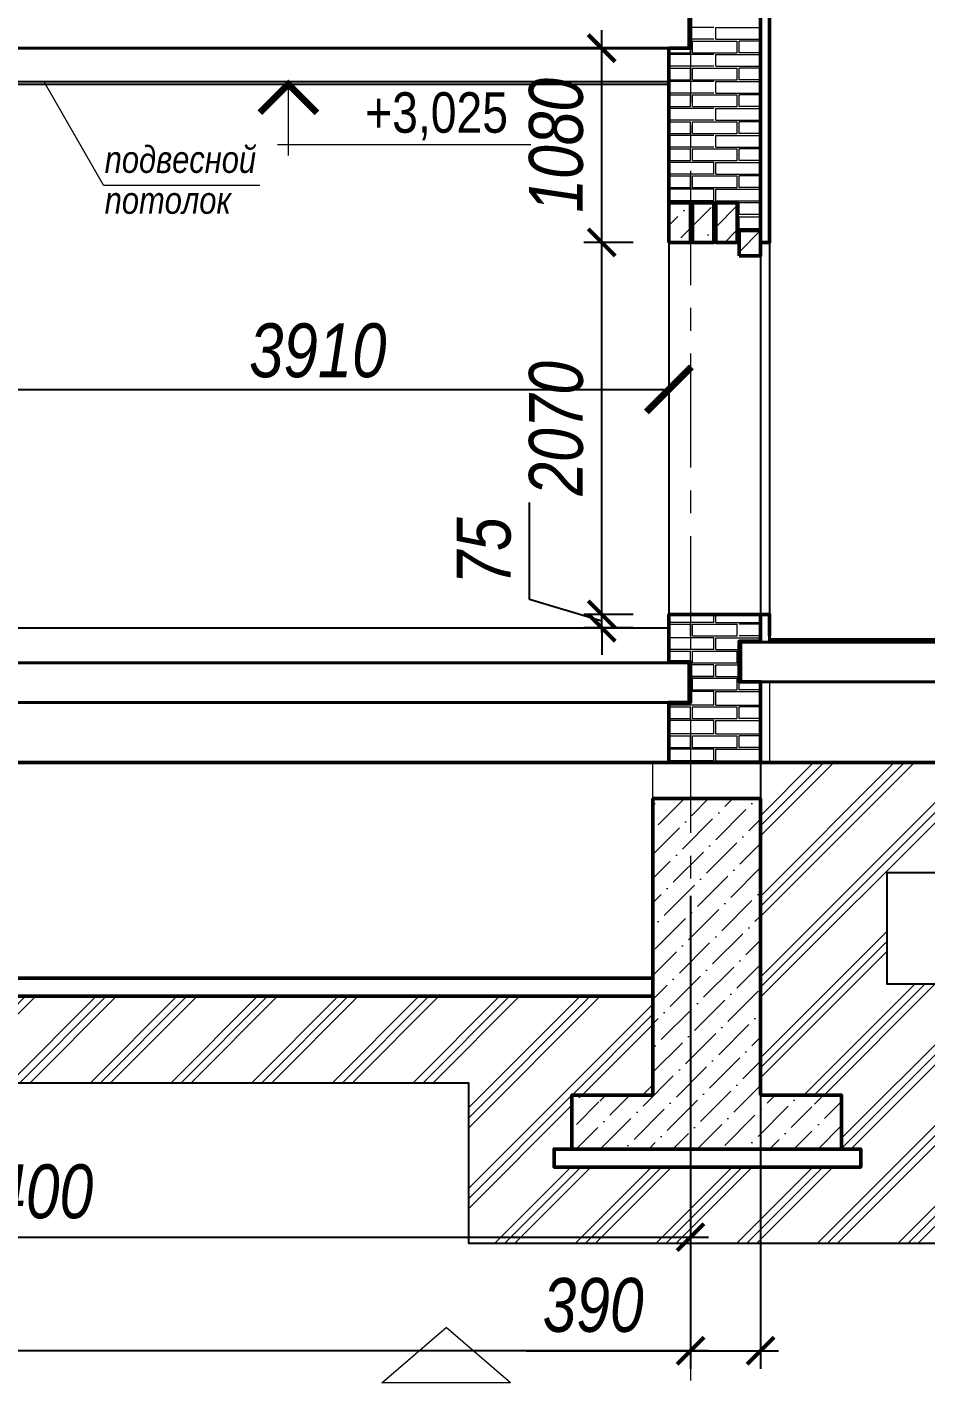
# Model space of a CAD drawing. Header units: millimetres. Extents: x 1582001 to 3303937, y 226471 to 491235.
# Drawn here: x 1850145 to 1855149, y 398115 to 405658 of the extents above; entities that cross this region are included whole.
import ezdxf
from ezdxf.enums import TextEntityAlignment as Align

# ---------------------------------------------------------------- set-up
doc = ezdxf.new("R2010")
doc.units = ezdxf.units.MM
doc.linetypes.add('CENTER', pattern=[50.8, 31.75, -6.35, 6.35, -6.35])
doc.layers.get('Defpoints').update_dxf_attribs({"color": 255, "lineweight": 30})
for name, color, linetype, lineweight in [('A-Wall-G', 22, 'Continuous', 50), ('Оси', 251, 'CENTER', 9), ('Отметки', 123, 'Continuous', 18), ('Размеры', 7, 'Continuous', 18), ('Стены несущие', 7, 'Continuous', 40), ('Утеплитель', 145, 'Continuous', 9), ('Штриховки', 251, 'Continuous', 20)]:
    doc.layers.add(name, color=color, linetype=linetype, lineweight=lineweight)
doc.styles.add('-АР-', font='ARIALN.TTF', dxfattribs={"width": 0.98, "height": 300})
doc.styles.add('GOST 2.304', font='ARIALNI.TTF', dxfattribs={"width": 0.98, "height": 300})
doc.styles.get("Standard").update_dxf_attribs({"font": 'ARIALNI.TTF', "height": 300})
doc.styles.add('style', font='ARIALNI.TTF', dxfattribs={"width": 0.98, "height": 300})
doc.dimstyles.new('ISO-25', dxfattribs={"dimscale": 100, "dimtxt": 2.5, "dimasz": 2.5, "dimexe": 1.25, "dimexo": 0.625, "dimtad": 1, "dimdec": 0, "dimtxsty": 'Standard', "dimblk": 'ARCHTICK', "dimcen": 2.5, "dimadec": 0, "dimazin": 0, "dimtfac": 1, "dimtdec": 0, "dimtmove": 0, "dimatfit": 3, "dimfxl": 0, "dimarcsym": 0})
doc.dimstyles.new('М100', dxfattribs={"dimtxt": 600, "dimasz": 150, "dimexe": 100, "dimexo": 200, "dimgap": 100, "dimtad": 1, "dimdec": 0, "dimtxsty": 'style', "dimblk": 'ARCHTICK', "dimcen": 150, "dimdle": 100, "dimclrt": 256, "dimadec": 0, "dimazin": 0, "dimtfac": 1, "dimtdec": 0, "dimtmove": 1, "dimatfit": 3, "dimldrblk": 'NONE', "dimfxl": 0, "dimarcsym": 0})

# ---------------------------------------------------------------- blocks, each defined once
blk = doc.blocks.new('_ArchTick')
at = {"color": 0, "linetype": 'ByBlock', "const_width": 0.15}
blk.add_lwpolyline([(-0.5, -0.5), (0.5, 0.5)], dxfattribs=at)
blk = doc.blocks.new('*D533')
at = {"layer": 'Defpoints', "color": 0, "lineweight": -3, "transparency": 16777216}
for p in [(1846438.2, 401025.4), (1853838.2, 401025.4), (1853838.2, 398925.4)]:
    blk.add_point(p, dxfattribs=at)
at = {"layer": 'Размеры', "color": 0, "lineweight": -2, "transparency": 16777216}
for p, q in [((1846438.2, 400825.4), (1846438.2, 398825.4)), ((1853838.2, 400825.4), (1853838.2, 398825.4)), ((1846338.2, 398925.4), (1853938.2, 398925.4))]:
    blk.add_line(p, q, dxfattribs=at)
at = {"layer": 'Размеры', "color": 0, "lineweight": -2, "transparency": 16777216, "xscale": 150, "yscale": 150, "zscale": 150, "rotation": 180}
blk.add_blockref('_ArchTick', (1846438.2, 398925.4), dxfattribs=at)
at = {"layer": 'Размеры', "color": 0, "lineweight": -2, "transparency": 16777216, "xscale": 150, "yscale": 150, "zscale": 150}
blk.add_blockref('_ArchTick', (1853838.2, 398925.4), dxfattribs=at)
at = {"layer": 'Размеры', "transparency": 16777216, "insert": (1850138.2, 399178.6), "char_height": 300, "attachment_point": 5, "style": 'style'}
blk.add_mtext('7400', dxfattribs=at)
blk = doc.blocks.new('_None')
blk = doc.blocks.new('*D535')
at = {"layer": 'Defpoints', "color": 0, "lineweight": -3, "transparency": 16777216}
for p in [(1841438.2, 401025.4), (1853838.2, 401025.4), (1841438.2, 398293.5)]:
    blk.add_point(p, dxfattribs=at)
at = {"layer": 'Размеры', "color": 0, "lineweight": -2, "transparency": 16777216}
for p, q in [((1841438.2, 400825.4), (1841438.2, 398193.5)), ((1853838.2, 400825.4), (1853838.2, 398193.5)), ((1853938.2, 398293.5), (1841338.2, 398293.5))]:
    blk.add_line(p, q, dxfattribs=at)
at = {"layer": 'Размеры', "color": 0, "lineweight": -2, "transparency": 16777216, "xscale": 150, "yscale": 150, "zscale": 150, "rotation": 180}
blk.add_blockref('_ArchTick', (1841438.2, 398293.5), dxfattribs=at)
at = {"layer": 'Размеры', "color": 0, "lineweight": -2, "transparency": 16777216, "xscale": 150, "yscale": 150, "zscale": 150}
blk.add_blockref('_ArchTick', (1853838.2, 398293.5), dxfattribs=at)
at = {"layer": 'Размеры', "transparency": 16777216, "insert": (1847638.2, 398546.7), "char_height": 300, "attachment_point": 5, "style": 'style'}
blk.add_mtext('12400', dxfattribs=at)
blk = doc.blocks.new('*D536')
at = {"layer": 'Defpoints', "color": 0, "lineweight": -3, "transparency": 16777216}
for p in [(1854228.2, 401025.4), (1853838.2, 400359.6), (1854228.2, 398293.5)]:
    blk.add_point(p, dxfattribs=at)
at = {"layer": 'Размеры', "color": 0, "lineweight": -2, "transparency": 16777216}
for p, q in [((1854228.2, 400825.4), (1854228.2, 398193.5)), ((1853838.2, 400159.6), (1853838.2, 398193.5)), ((1852922.9, 398293.5), (1853838.2, 398293.5)), ((1853738.2, 398293.5), (1854328.2, 398293.5))]:
    blk.add_line(p, q, dxfattribs=at)
at = {"layer": 'Размеры', "color": 0, "lineweight": -2, "transparency": 16777216, "xscale": 150, "yscale": 150, "zscale": 150, "rotation": 180}
blk.add_blockref('_ArchTick', (1853838.2, 398293.5), dxfattribs=at)
at = {"layer": 'Размеры', "color": 0, "lineweight": -2, "transparency": 16777216, "xscale": 150, "yscale": 150, "zscale": 150}
blk.add_blockref('_ArchTick', (1854228.2, 398293.5), dxfattribs=at)
at = {"layer": 'Размеры', "transparency": 16777216, "insert": (1853296.2, 398546.7), "char_height": 300, "attachment_point": 5, "style": 'style'}
blk.add_mtext('390', dxfattribs=at)
blk = doc.blocks.new('*D563')
at = {"layer": 'Defpoints', "color": 0, "lineweight": -3, "transparency": 16777216}
for p in [(1853343.7, 402391), (1853718.2, 402391), (1853718.2, 402316)]:
    blk.add_point(p, dxfattribs=at)
at = {"layer": 'Размеры', "color": 0, "lineweight": -2, "transparency": 16777216}
for p, q in [((1852941.2, 402474.3), (1852941.2, 403013.4)), ((1853343.7, 402391), (1853343.7, 402541)), ((1853343.7, 402353.5), (1852941.2, 402474.3)), ((1853518.2, 402391), (1853243.7, 402391)), ((1853343.7, 402316), (1853343.7, 402391)), ((1853343.7, 402316), (1853343.7, 402391)), ((1853518.2, 402316), (1853243.7, 402316)), ((1853343.7, 402316), (1853343.7, 402166))]:
    blk.add_line(p, q, dxfattribs=at)
at = {"layer": 'Размеры', "color": 0, "lineweight": -2, "transparency": 16777216, "xscale": 150, "yscale": 150, "zscale": 150}
for p, rotation in [((1853343.7, 402391), 270), ((1853343.7, 402316), 90)]:
    blk.add_blockref('_ArchTick', p, dxfattribs=dict(at, rotation=rotation))
at = {"layer": 'Размеры', "transparency": 16777216, "insert": (1852688.6, 402743.8), "char_height": 300, "attachment_point": 5, "rotation": 90, "style": 'style'}
blk.add_mtext('75', dxfattribs=at)
blk = doc.blocks.new('*D564')
at = {"layer": 'Defpoints', "color": 0, "lineweight": -3, "transparency": 16777216}
for p in [(1853343.7, 404461), (1853718.2, 404461), (1853718.2, 402391)]:
    blk.add_point(p, dxfattribs=at)
at = {"layer": 'Размеры', "color": 0, "lineweight": -2, "transparency": 16777216}
for p, q in [((1853343.7, 402291), (1853343.7, 404561)), ((1853518.2, 404461), (1853243.7, 404461)), ((1853518.2, 402391), (1853243.7, 402391))]:
    blk.add_line(p, q, dxfattribs=at)
at = {"layer": 'Размеры', "color": 0, "lineweight": -2, "transparency": 16777216, "xscale": 150, "yscale": 150, "zscale": 150}
for p, rotation in [((1853343.7, 404461), 90), ((1853343.7, 402391), 270)]:
    blk.add_blockref('_ArchTick', p, dxfattribs=dict(at, rotation=rotation))
at = {"layer": 'Размеры', "transparency": 16777216, "insert": (1853090.6, 403426), "char_height": 300, "attachment_point": 5, "rotation": 90, "style": 'style'}
blk.add_mtext('2070', dxfattribs=at)
blk = doc.blocks.new('*D565')
at = {"layer": 'Defpoints', "color": 0, "lineweight": -3, "transparency": 16777216}
for p in [(1853343.7, 405541), (1853718.2, 405541), (1853718.2, 404461)]:
    blk.add_point(p, dxfattribs=at)
at = {"layer": 'Размеры', "color": 0, "lineweight": -2, "transparency": 16777216}
for p, q in [((1853343.7, 404361), (1853343.7, 405641)), ((1853518.2, 405541), (1853243.7, 405541)), ((1853518.2, 404461), (1853243.7, 404461))]:
    blk.add_line(p, q, dxfattribs=at)
at = {"layer": 'Размеры', "color": 0, "lineweight": -2, "transparency": 16777216, "xscale": 150, "yscale": 150, "zscale": 150}
for p, rotation in [((1853343.7, 405541), 90), ((1853343.7, 404461), 270)]:
    blk.add_blockref('_ArchTick', p, dxfattribs=dict(at, rotation=rotation))
at = {"layer": 'Размеры', "transparency": 16777216, "insert": (1853090.6, 405001), "char_height": 300, "attachment_point": 5, "rotation": 90, "style": 'style'}
blk.add_mtext('1080', dxfattribs=at)
blk = doc.blocks.new('*D810')
at = {"color": 0, "lineweight": -2, "ltscale": 100, "transparency": 16777216}
for p, q in [((1849808.2, 403767.6), (1849808.2, 403517.6)), ((1853718.2, 403767.6), (1853718.2, 403517.6)), ((1849808.2, 403642.6), (1853718.2, 403642.6))]:
    blk.add_line(p, q, dxfattribs=at)
at = {"layer": 'Defpoints', "color": 0, "lineweight": -3, "ltscale": 100, "transparency": 16777216}
for p in [(1849808.2, 404079.1), (1853718.2, 404079.1), (1853718.2, 403642.6)]:
    blk.add_point(p, dxfattribs=at)
at = {"color": 0, "lineweight": -2, "ltscale": 100, "transparency": 16777216, "xscale": 250, "yscale": 250, "zscale": 250, "rotation": 180}
blk.add_blockref('_ArchTick', (1849808.2, 403642.6), dxfattribs=at)
at = {"color": 0, "lineweight": -2, "ltscale": 100, "transparency": 16777216, "xscale": 250, "yscale": 250, "zscale": 250}
blk.add_blockref('_ArchTick', (1853718.2, 403642.6), dxfattribs=at)
at = {"color": 0, "ltscale": 100, "transparency": 16777216, "insert": (1851763.2, 403858.2), "char_height": 300, "attachment_point": 5}
blk.add_mtext('3910', dxfattribs=at)
blk = doc.blocks.new('*U9')
at = {"color": 0, "linetype": 'Continuous', "lineweight": -2}
for p, q in [((0, 0), (6, 0)), ((6, -5.3), (6, 0)), ((9, 0), (0, 0)), ((24, -4.5), (5.2, -4.5))]:
    blk.add_line(p, q, dxfattribs=at)
at = {"color": 0, "linetype": 'Continuous', "lineweight": -2, "const_width": 0.5}
blk.add_lwpolyline([(3.88, -2.12), (6, 0), (8.12, -2.12)], dxfattribs=at)
at = {"color": 0, "linetype": 'Continuous', "lineweight": -2, "style": '-АР-', "flags": 8}
blk.add_attdef('OTMETKA', text='', height=3, rotation=360, dxfattribs=at).set_placement((17.03, -4.5), align=Align.BOTTOM_CENTER)
blk.add_attdef('FLOOR', text='', height=3, rotation=360, dxfattribs=at).set_placement((17, -5.5), align=Align.TOP_CENTER)

msp = doc.modelspace()

# ---------------------------------------------------------------- hatches: boundary and pattern name
at = {"layer": 'Размеры', "ltscale": 100}
h = msp.add_hatch(dxfattribs=at)
h.set_pattern_fill('PLAST', color=256, scale=50, angle=45, style=0)
h.set_pattern_definition([(45, (167999.66, 126626.28), (-224.506403, 224.506403), []), (45, (167971.6, 126654.35), (-224.506403, 224.506403), []), (45, (167943.54, 126682.4), (-224.506403, 224.506403), [])])
h.paths.add_polyline_path([(1836653.6, 401566), (1836653.6, 401076.5), (1840745.4, 401076.5), (1840745.4, 400080.3), (1840303.7, 400080.3), (1840303.7, 398904.2), (1842804.8, 398904.2), (1842804.8, 399798), (1845116.1, 399798), (1845116.1, 398891.1), (1847954.7, 398891.1), (1847954.7, 399785.3), (1852602.2, 399785.3), (1852602.2, 398892.8), (1855357.6, 398892.8), (1855357.6, 400333.2), (1854933.7, 400333.2), (1854933.7, 400954.5), (1861577.6, 400954.5), (1861577.6, 401566), (1854228.2, 401566), (1854228.2, 399716), (1854678.2, 399716), (1854678.2, 399416), (1854786, 399416), (1854786, 399316), (1853078.2, 399316), (1853078.2, 399416), (1853178.2, 399416), (1853178.2, 399716), (1853628.2, 399716), (1853628.2, 400266), (1846777.6, 400265.9), (1846777.6, 399715.9), (1847227.6, 399715.9), (1847227.6, 399415.9), (1847335.5, 399415.9), (1847335.5, 399315.9), (1845627.6, 399315.9), (1845627.6, 399415.9), (1845727.6, 399415.9), (1845727.6, 399715.9), (1846177.6, 399715.9), (1846177.6, 400265.9), (1841838.2, 400265.9), (1841838.2, 399716), (1842288.2, 399716), (1842288.2, 399416), (1842396, 399416), (1842396, 399316), (1840688.2, 399316), (1840688.2, 399416), (1840788.2, 399416), (1840788.2, 399716), (1841238.2, 399716), (1841238.2, 401466), (1839938.2, 401466), (1839938.2, 401366), (1839638.2, 401366), (1839638.2, 401466), (1839738.2, 401466), (1839738.2, 401566)])
at = {"layer": 'Штриховки', "ltscale": 100}
h = msp.add_hatch(dxfattribs=at)
h.set_pattern_fill('ANSI36', color=256, scale=30, style=0)
h.set_pattern_definition([(45, (167999.66, 126626.28), (50.5139407, 185.2177825), [238.125, -47.625, 0, -47.625])])
h.paths.add_polyline_path([(1853718.2, 404461), (1853838.2, 404461), (1853838.2, 404681), (1853718.2, 404681)])
h.paths.add_polyline_path([(1853848.2, 404461), (1853968.2, 404461), (1853968.2, 404681), (1853848.2, 404681)])
h.paths.add_polyline_path([(1853978.2, 404461), (1854098.2, 404461), (1854098.2, 404681), (1853978.2, 404681)])
h.paths.add_polyline_path([(1854108.2, 404386), (1854228.2, 404386), (1854228.2, 404526), (1854108.2, 404526)])
h = msp.add_hatch(dxfattribs=at)
h.set_pattern_fill('ANSI36', color=256, scale=30, style=0)
h.set_pattern_definition([(45, (175450.22, 126626.32), (50.5139407, 185.2177825), [238.125, -47.625, 0, -47.625])])
h.paths.add_polyline_path([(1853628.2, 401366), (1853968.2, 401366), (1853968.2, 399416), (1853328.2, 399416), (1853328.2, 399716), (1853628.2, 399716)])
h.paths.add_polyline_path([(1853968.2, 401366), (1854228.2, 401366), (1854228.2, 399716), (1854528.2, 399716), (1854528.2, 399416), (1853968.2, 399416)])
h.paths.add_polyline_path([(1853333.1, 399716), (1853178.2, 399716), (1853178.2, 399416), (1853333.1, 399416)])
h.paths.add_polyline_path([(1854513.1, 399716), (1854678.2, 399716), (1854678.2, 399416), (1854513.1, 399416)])

# ---------------------------------------------------------------- linework, layer by layer
for p, q in [((1853718.2, 405353.5), (1846688.2, 405353.5)), ((1846688.2, 405341), (1853718.2, 405341)), ((1853718.2, 404461), (1853718.2, 402391)), ((1849808.2, 402316), (1853718.2, 402316))]:
    msp.add_line(p, q)
for points in [[(1854228.2, 404456), (1854228.2, 402386)], [(1854278.2, 404461), (1854278.2, 402391)], [(1854278.2, 402236), (1855467.2, 402236)]]:
    msp.add_lwpolyline(points)
at = {"layer": 'A-Wall-G', "lineweight": 20}
for p, q in [((1853968.2, 405656), (1853828.2, 405656)), ((1853978.2, 405591), (1853978.2, 405656)), ((1853978.2, 405656), (1854228.2, 405656)), ((1853978.2, 405591), (1853978.2, 405656)), ((1853978.2, 405656), (1854228.2, 405656)), ((1853968.2, 405591), (1853828.2, 405591)), ((1853968.2, 405591), (1853828.2, 405591)), ((1853828.2, 405581), (1853838.2, 405581)), ((1853838.2, 405516), (1853838.2, 405581)), ((1853848.2, 405516), (1853848.2, 405581)), ((1853848.2, 405581), (1854098.2, 405581)), ((1853848.2, 405516), (1853848.2, 405581)), ((1853848.2, 405581), (1854098.2, 405581)), ((1853978.2, 405591), (1854228.2, 405591)), ((1853978.2, 405591), (1854228.2, 405591)), ((1854098.2, 405516), (1854098.2, 405581)), ((1854098.2, 405516), (1854098.2, 405581)), ((1854108.2, 405516), (1854108.2, 405581)), ((1854228.2, 405581), (1854108.2, 405581)), ((1854108.2, 405516), (1854108.2, 405581)), ((1854228.2, 405581), (1854108.2, 405581)), ((1853718.2, 405516), (1853838.2, 405516)), ((1853968.2, 405506), (1853718.2, 405506)), ((1853848.2, 405516), (1854098.2, 405516)), ((1853848.2, 405516), (1854098.2, 405516)), ((1853978.2, 405441), (1853978.2, 405506)), ((1853978.2, 405506), (1854228.2, 405506)), ((1853978.2, 405441), (1853978.2, 405506)), ((1853978.2, 405506), (1854228.2, 405506)), ((1854228.2, 405516), (1854108.2, 405516)), ((1854228.2, 405516), (1854108.2, 405516)), ((1853968.2, 405441), (1853718.2, 405441)), ((1853968.2, 405441), (1853718.2, 405441)), ((1853718.2, 405431), (1853838.2, 405431)), ((1853838.2, 405366), (1853838.2, 405431)), ((1853848.2, 405366), (1853848.2, 405431)), ((1853848.2, 405431), (1854098.2, 405431)), ((1853848.2, 405366), (1853848.2, 405431)), ((1853848.2, 405431), (1854098.2, 405431)), ((1853978.2, 405441), (1854228.2, 405441)), ((1853978.2, 405441), (1854228.2, 405441)), ((1854098.2, 405366), (1854098.2, 405431)), ((1854098.2, 405366), (1854098.2, 405431)), ((1854108.2, 405366), (1854108.2, 405431)), ((1854228.2, 405431), (1854108.2, 405431)), ((1854108.2, 405366), (1854108.2, 405431)), ((1854228.2, 405431), (1854108.2, 405431)), ((1853718.2, 405366), (1853838.2, 405366)), ((1853968.2, 405356), (1853718.2, 405356)), ((1853848.2, 405366), (1854098.2, 405366)), ((1853848.2, 405366), (1854098.2, 405366)), ((1853978.2, 405291), (1853978.2, 405356)), ((1853978.2, 405356), (1854228.2, 405356)), ((1853978.2, 405291), (1853978.2, 405356)), ((1853978.2, 405356), (1854228.2, 405356)), ((1854228.2, 405366), (1854108.2, 405366)), ((1854228.2, 405366), (1854108.2, 405366)), ((1853968.2, 405291), (1853718.2, 405291)), ((1853968.2, 405291), (1853718.2, 405291)), ((1853718.2, 405281), (1853838.2, 405281)), ((1853838.2, 405216), (1853838.2, 405281)), ((1853848.2, 405216), (1853848.2, 405281)), ((1853848.2, 405281), (1854098.2, 405281)), ((1853848.2, 405216), (1853848.2, 405281)), ((1853848.2, 405281), (1854098.2, 405281)), ((1853978.2, 405291), (1854228.2, 405291)), ((1853978.2, 405291), (1854228.2, 405291)), ((1854098.2, 405216), (1854098.2, 405281)), ((1854098.2, 405216), (1854098.2, 405281)), ((1854108.2, 405216), (1854108.2, 405281)), ((1854228.2, 405281), (1854108.2, 405281)), ((1854108.2, 405216), (1854108.2, 405281)), ((1854228.2, 405281), (1854108.2, 405281)), ((1853718.2, 405216), (1853838.2, 405216)), ((1853968.2, 405206), (1853718.2, 405206)), ((1853848.2, 405216), (1854098.2, 405216)), ((1853848.2, 405216), (1854098.2, 405216)), ((1853978.2, 405141), (1853978.2, 405206)), ((1853978.2, 405206), (1854228.2, 405206)), ((1853978.2, 405141), (1853978.2, 405206)), ((1853978.2, 405206), (1854228.2, 405206)), ((1854228.2, 405216), (1854108.2, 405216)), ((1854228.2, 405216), (1854108.2, 405216)), ((1853968.2, 405141), (1853718.2, 405141)), ((1853968.2, 405141), (1853718.2, 405141)), ((1853718.2, 405131), (1853838.2, 405131)), ((1853718.2, 405131), (1853838.2, 405131)), ((1853838.2, 405066), (1853838.2, 405131)), ((1853838.2, 405066), (1853838.2, 405131)), ((1853848.2, 405066), (1853848.2, 405131)), ((1853848.2, 405131), (1854098.2, 405131)), ((1853848.2, 405066), (1853848.2, 405131)), ((1853848.2, 405131), (1854098.2, 405131)), ((1853978.2, 405141), (1854228.2, 405141)), ((1853978.2, 405141), (1854228.2, 405141)), ((1854098.2, 405066), (1854098.2, 405131)), ((1854098.2, 405066), (1854098.2, 405131)), ((1854108.2, 405066), (1854108.2, 405131)), ((1854228.2, 405131), (1854108.2, 405131)), ((1854108.2, 405066), (1854108.2, 405131)), ((1854228.2, 405131), (1854108.2, 405131)), ((1853718.2, 405066), (1853838.2, 405066)), ((1853718.2, 405066), (1853838.2, 405066)), ((1853968.2, 405056), (1853718.2, 405056)), ((1853968.2, 405056), (1853718.2, 405056)), ((1853848.2, 405066), (1854098.2, 405066)), ((1853848.2, 405066), (1854098.2, 405066)), ((1853978.2, 405056), (1854228.2, 405056)), ((1853978.2, 404991), (1853978.2, 405056)), ((1853978.2, 405056), (1854228.2, 405056)), ((1854228.2, 405066), (1854108.2, 405066)), ((1854228.2, 405066), (1854108.2, 405066)), ((1853968.2, 404991), (1853718.2, 404991)), ((1853968.2, 404991), (1853718.2, 404991)), ((1853718.2, 404981), (1853838.2, 404981)), ((1853718.2, 404981), (1853838.2, 404981)), ((1853838.2, 404916), (1853838.2, 404981)), ((1853838.2, 404916), (1853838.2, 404981)), ((1853848.2, 404916), (1853848.2, 404981)), ((1853848.2, 404981), (1854098.2, 404981)), ((1853848.2, 404916), (1853848.2, 404981)), ((1853848.2, 404981), (1854098.2, 404981)), ((1853978.2, 404991), (1854228.2, 404991)), ((1853978.2, 404991), (1854228.2, 404991)), ((1854098.2, 404916), (1854098.2, 404981)), ((1854098.2, 404916), (1854098.2, 404981)), ((1854108.2, 404916), (1854108.2, 404981)), ((1854228.2, 404981), (1854108.2, 404981)), ((1854108.2, 404916), (1854108.2, 404981)), ((1854228.2, 404981), (1854108.2, 404981)), ((1853718.2, 404916), (1853838.2, 404916)), ((1853718.2, 404916), (1853838.2, 404916)), ((1853968.2, 404906), (1853718.2, 404906)), ((1853968.2, 404906), (1853718.2, 404906)), ((1853848.2, 404916), (1854098.2, 404916)), ((1853848.2, 404916), (1854098.2, 404916)), ((1853968.2, 404841), (1853968.2, 404906)), ((1853968.2, 404841), (1853968.2, 404906)), ((1853978.2, 404841), (1853978.2, 404906)), ((1853978.2, 404906), (1854228.2, 404906)), ((1853978.2, 404841), (1853978.2, 404906)), ((1853978.2, 404906), (1854228.2, 404906)), ((1854228.2, 404916), (1854108.2, 404916)), ((1854228.2, 404916), (1854108.2, 404916)), ((1853968.2, 404841), (1853718.2, 404841)), ((1853968.2, 404841), (1853718.2, 404841)), ((1853718.2, 404831), (1853838.2, 404831)), ((1853718.2, 404831), (1853838.2, 404831)), ((1853838.2, 404766), (1853838.2, 404831)), ((1853838.2, 404766), (1853838.2, 404831)), ((1853848.2, 404766), (1853848.2, 404831)), ((1853848.2, 404831), (1854098.2, 404831)), ((1853848.2, 404766), (1853848.2, 404831)), ((1853848.2, 404831), (1854098.2, 404831)), ((1853978.2, 404841), (1854228.2, 404841)), ((1853978.2, 404841), (1854228.2, 404841)), ((1854098.2, 404766), (1854098.2, 404831)), ((1854098.2, 404766), (1854098.2, 404831)), ((1854108.2, 404766), (1854108.2, 404831)), ((1854228.2, 404831), (1854108.2, 404831)), ((1854108.2, 404766), (1854108.2, 404831)), ((1854228.2, 404831), (1854108.2, 404831)), ((1853718.2, 404766), (1853838.2, 404766)), ((1853718.2, 404766), (1853838.2, 404766)), ((1853968.2, 404756), (1853718.2, 404756)), ((1853968.2, 404756), (1853718.2, 404756)), ((1853848.2, 404766), (1854098.2, 404766)), ((1853848.2, 404766), (1854098.2, 404766)), ((1853968.2, 404691), (1853968.2, 404756)), ((1853968.2, 404691), (1853968.2, 404756)), ((1853978.2, 404691), (1853978.2, 404756)), ((1853978.2, 404756), (1854228.2, 404756)), ((1853978.2, 404691), (1853978.2, 404756)), ((1853978.2, 404756), (1854228.2, 404756)), ((1854228.2, 404766), (1854108.2, 404766)), ((1854228.2, 404766), (1854108.2, 404766)), ((1853968.2, 404691), (1853718.2, 404691)), ((1853968.2, 404691), (1853718.2, 404691)), ((1853718.2, 404681), (1853838.2, 404681)), ((1853718.2, 404681), (1853838.2, 404681)), ((1853838.2, 404616), (1853838.2, 404681)), ((1853838.2, 404616), (1853838.2, 404681)), ((1853848.2, 404616), (1853848.2, 404681)), ((1853848.2, 404681), (1854098.2, 404681)), ((1853848.2, 404616), (1853848.2, 404681)), ((1853848.2, 404681), (1854098.2, 404681)), ((1853978.2, 404691), (1854228.2, 404691)), ((1853978.2, 404691), (1854228.2, 404691)), ((1854098.2, 404616), (1854098.2, 404681)), ((1854228.2, 404681), (1854108.2, 404681)), ((1854108.2, 404616), (1854108.2, 404681)), ((1854228.2, 404681), (1854108.2, 404681)), ((1854228.2, 404616), (1854108.2, 404616)), ((1854108.2, 404536), (1854108.2, 404601)), ((1854228.2, 404601), (1854108.2, 404601)), ((1854228.2, 404536), (1854108.2, 404536)), ((1853968.2, 402346), (1853968.2, 402391)), ((1853968.2, 402346), (1853968.2, 402391)), ((1853978.2, 402346), (1853978.2, 402391)), ((1853978.2, 402346), (1853978.2, 402391)), ((1853968.2, 402346), (1853718.2, 402346)), ((1853718.2, 402336), (1853838.2, 402336)), ((1853838.2, 402271), (1853838.2, 402336)), ((1853848.2, 402336), (1854098.2, 402336)), ((1853848.2, 402271), (1853848.2, 402336)), ((1853848.2, 402336), (1854098.2, 402336)), ((1853978.2, 402346), (1854228.2, 402346)), ((1854098.2, 402271), (1854098.2, 402336)), ((1854228.2, 402336), (1854108.2, 402336)), ((1854228.2, 402336), (1854108.2, 402336)), ((1853968.2, 402261), (1853718.2, 402261)), ((1853968.2, 402261), (1853718.2, 402261)), ((1853848.2, 402271), (1854098.2, 402271)), ((1853848.2, 402271), (1854098.2, 402271)), ((1853968.2, 402196), (1853968.2, 402261)), ((1853968.2, 402196), (1853968.2, 402261)), ((1853978.2, 402196), (1853978.2, 402261)), ((1853978.2, 402261), (1854228.2, 402261)), ((1853978.2, 402196), (1853978.2, 402261)), ((1853978.2, 402261), (1854228.2, 402261)), ((1854228.2, 402271), (1854108.2, 402271)), ((1854228.2, 402271), (1854108.2, 402271)), ((1853968.2, 402196), (1853718.2, 402196)), ((1853718.2, 402186), (1853838.2, 402186)), ((1853838.2, 402121), (1853838.2, 402186)), ((1853848.2, 402121), (1853848.2, 402186)), ((1853848.2, 402186), (1854098.2, 402186)), ((1853848.2, 402121), (1853848.2, 402186)), ((1853848.2, 402186), (1854098.2, 402186)), ((1853978.2, 402196), (1854118.2, 402196)), ((1854098.2, 402121), (1854098.2, 402186)), ((1854108.2, 402131), (1854108.2, 402196)), ((1854108.2, 402131), (1854108.2, 402196)), ((1854118.2, 402186), (1854108.2, 402186)), ((1854118.2, 402186), (1854108.2, 402186)), ((1853718.2, 402131), (1853838.2, 402131)), ((1853718.2, 402131), (1853838.2, 402131)), ((1853968.2, 402111), (1853828.2, 402111)), ((1853968.2, 402111), (1853828.2, 402111)), ((1853848.2, 402121), (1854098.2, 402121)), ((1853848.2, 402121), (1854098.2, 402121)), ((1853968.2, 402046), (1853968.2, 402111)), ((1853968.2, 402046), (1853968.2, 402111)), ((1853978.2, 402046), (1853978.2, 402111)), ((1853978.2, 402111), (1854118.2, 402111)), ((1853978.2, 402046), (1853978.2, 402111)), ((1853978.2, 402111), (1854118.2, 402111)), ((1854118.2, 402121), (1854108.2, 402121)), ((1854118.2, 402121), (1854108.2, 402121)), ((1853968.2, 402046), (1853828.2, 402046)), ((1853968.2, 402036), (1853828.2, 402036)), ((1853828.2, 402036), (1853838.2, 402036)), ((1853968.2, 402036), (1853828.2, 402036)), ((1853838.2, 401971), (1853838.2, 402036)), ((1853848.2, 401971), (1853848.2, 402036)), ((1853848.2, 402036), (1854098.2, 402036)), ((1853848.2, 401971), (1853848.2, 402036)), ((1853848.2, 402036), (1854098.2, 402036)), ((1853978.2, 402046), (1854118.2, 402046)), ((1853978.2, 402036), (1854118.2, 402036)), ((1853978.2, 402036), (1854118.2, 402036)), ((1854098.2, 401971), (1854098.2, 402036)), ((1854098.2, 401971), (1854098.2, 402036)), ((1854108.2, 401971), (1854108.2, 402036)), ((1854118.2, 402036), (1854108.2, 402036)), ((1854108.2, 401971), (1854108.2, 402036)), ((1854118.2, 402036), (1854108.2, 402036)), ((1853828.2, 401971), (1853838.2, 401971)), ((1853828.2, 401971), (1853838.2, 401971)), ((1853968.2, 401961), (1853828.2, 401961)), ((1853968.2, 401961), (1853828.2, 401961)), ((1853848.2, 401971), (1854098.2, 401971)), ((1853848.2, 401971), (1854098.2, 401971)), ((1853968.2, 401896), (1853968.2, 401961)), ((1853968.2, 401896), (1853968.2, 401961)), ((1853968.2, 401886), (1853968.2, 401951)), ((1853968.2, 401886), (1853968.2, 401951)), ((1853978.2, 401896), (1853978.2, 401961)), ((1853978.2, 401961), (1854228.2, 401961)), ((1853978.2, 401896), (1853978.2, 401961)), ((1853978.2, 401961), (1854228.2, 401961)), ((1853978.2, 401886), (1853978.2, 401951)), ((1853978.2, 401886), (1853978.2, 401951)), ((1854228.2, 401971), (1854108.2, 401971)), ((1854228.2, 401971), (1854108.2, 401971)), ((1853968.2, 401886), (1853718.2, 401886)), ((1853968.2, 401886), (1853718.2, 401886)), ((1853718.2, 401876), (1853838.2, 401876)), ((1853838.2, 401811), (1853838.2, 401876)), ((1853848.2, 401811), (1853848.2, 401876)), ((1853848.2, 401876), (1854098.2, 401876)), ((1853848.2, 401811), (1853848.2, 401876)), ((1853848.2, 401876), (1854098.2, 401876)), ((1853978.2, 401886), (1854228.2, 401886)), ((1853978.2, 401886), (1854228.2, 401886)), ((1854098.2, 401811), (1854098.2, 401876)), ((1854098.2, 401811), (1854098.2, 401876)), ((1854108.2, 401811), (1854108.2, 401876)), ((1854228.2, 401876), (1854108.2, 401876)), ((1854108.2, 401811), (1854108.2, 401876)), ((1854228.2, 401876), (1854108.2, 401876)), ((1853718.2, 401811), (1853838.2, 401811)), ((1853718.2, 401811), (1853838.2, 401811)), ((1853968.2, 401801), (1853718.2, 401801)), ((1853968.2, 401801), (1853718.2, 401801)), ((1853848.2, 401811), (1854098.2, 401811)), ((1853848.2, 401811), (1854098.2, 401811)), ((1853968.2, 401736), (1853968.2, 401801)), ((1853968.2, 401736), (1853968.2, 401801)), ((1853968.2, 401726), (1853968.2, 401791)), ((1853968.2, 401726), (1853968.2, 401791)), ((1853978.2, 401736), (1853978.2, 401801)), ((1853978.2, 401801), (1854228.2, 401801)), ((1853978.2, 401736), (1853978.2, 401801)), ((1853978.2, 401801), (1854228.2, 401801)), ((1853978.2, 401726), (1853978.2, 401791)), ((1853978.2, 401726), (1853978.2, 401791)), ((1854228.2, 401811), (1854108.2, 401811)), ((1854228.2, 401811), (1854108.2, 401811)), ((1853968.2, 401726), (1853718.2, 401726)), ((1853968.2, 401726), (1853718.2, 401726)), ((1853718.2, 401716), (1853838.2, 401716)), ((1853838.2, 401651), (1853838.2, 401716)), ((1853848.2, 401651), (1853848.2, 401716)), ((1853848.2, 401716), (1854098.2, 401716)), ((1853848.2, 401651), (1853848.2, 401716)), ((1853848.2, 401716), (1854098.2, 401716)), ((1853978.2, 401726), (1854228.2, 401726)), ((1853978.2, 401726), (1854228.2, 401726)), ((1854098.2, 401651), (1854098.2, 401716)), ((1854098.2, 401651), (1854098.2, 401716)), ((1854108.2, 401651), (1854108.2, 401716)), ((1854228.2, 401716), (1854108.2, 401716)), ((1854108.2, 401651), (1854108.2, 401716)), ((1854228.2, 401716), (1854108.2, 401716)), ((1853718.2, 401651), (1853838.2, 401651)), ((1853718.2, 401651), (1853838.2, 401651)), ((1853968.2, 401641), (1853718.2, 401641)), ((1853968.2, 401641), (1853718.2, 401641)), ((1853848.2, 401651), (1854098.2, 401651)), ((1853848.2, 401651), (1854098.2, 401651)), ((1853968.2, 401576), (1853968.2, 401641)), ((1853968.2, 401576), (1853968.2, 401641)), ((1853978.2, 401576), (1853978.2, 401641)), ((1853978.2, 401641), (1854228.2, 401641)), ((1853978.2, 401576), (1853978.2, 401641)), ((1853978.2, 401641), (1854228.2, 401641)), ((1854228.2, 401651), (1854108.2, 401651)), ((1854228.2, 401651), (1854108.2, 401651)), ((1853968.2, 401576), (1853718.2, 401576)), ((1853978.2, 401576), (1854228.2, 401576))]:
    msp.add_line(p, q, dxfattribs=at)
at = {"layer": 'A-Wall-G', "color": 0, "ltscale": 100}
for p, q in [((1841238.2, 401566), (1861523.5, 401566)), ((1854228.2, 401366), (1853628.2, 401366)), ((1854228.2, 401366), (1854228.2, 399716)), ((1853628.2, 400366), (1846777.6, 400366)), ((1846777.6, 400265.9), (1853628.2, 400266))]:
    msp.add_line(p, q, dxfattribs=at)
at = {"layer": 'A-Wall-G', "ltscale": 100}
for points in [[(1853858.2, 407691), (1853858.2, 407851), (1854228.2, 407851), (1854228.2, 404461)], [(1854228.2, 404386), (1854228.2, 404461), (1854278.2, 404461), (1854278.2, 407851)], [(1853718.2, 404461), (1853718.2, 405541), (1853838.2, 405541), (1853838.2, 405766), (1853718.2, 405766), (1853718.2, 407691), (1853858.2, 407691)], [(1853718.2, 401566), (1853718.2, 401901), (1853838.2, 401901), (1853838.2, 402126), (1853718.2, 402126), (1853718.2, 402391), (1854228.2, 402391), (1854228.2, 402241), (1854108.2, 402241), (1854108.2, 402016), (1854228.2, 402016), (1854228.2, 401566)], [(1854278.2, 402271), (1854278.2, 402391), (1854228.2, 402391)]]:
    msp.add_lwpolyline(points, dxfattribs=at)
for points in [[(1853718.2, 404461), (1853838.2, 404461), (1853838.2, 404681), (1853718.2, 404681)], [(1853848.2, 404461), (1853968.2, 404461), (1853968.2, 404681), (1853848.2, 404681)], [(1853978.2, 404461), (1854098.2, 404461), (1854098.2, 404681), (1853978.2, 404681)], [(1854108.2, 404386), (1854228.2, 404386), (1854228.2, 404526), (1854108.2, 404526)]]:
    msp.add_lwpolyline(points, close=True, dxfattribs=at)
at = {"layer": 'A-Wall-G', "color": 0, "ltscale": 100}
for points in [[(1854228.2, 399716), (1854678.2, 399716), (1854678.2, 399416), (1853178.2, 399416), (1853178.2, 399716), (1853628.2, 399716), (1853628.2, 401366)], [(1854678.2, 399416), (1854786, 399416), (1854786, 399316), (1853178.2, 399316), (1853078.2, 399316), (1853078.2, 399416), (1854678.2, 399416)]]:
    msp.add_lwpolyline(points, dxfattribs=at)
at = {"layer": 'Defpoints', "color": 255, "lineweight": -3, "ltscale": 100}
for points in [[(1861577.6, 401566), (1854228.2, 401566), (1854228.2, 399716), (1854678.2, 399716), (1854678.2, 399416), (1854786, 399416), (1854786, 399316), (1853078.2, 399316), (1853078.2, 399416), (1853178.2, 399416), (1853178.2, 399716), (1853628.2, 399716), (1853628.2, 400266), (1846777.6, 400265.9)], [(1855357.6, 400333.2), (1854933.7, 400333.2), (1854933.7, 400954.5), (1861577.6, 400954.5)], [(1845116.1, 398891.1), (1847954.7, 398891.1), (1847954.7, 399785.3), (1852602.2, 399785.3), (1852602.2, 398892.8), (1855357.6, 398892.8)]]:
    msp.add_lwpolyline(points, dxfattribs=at)
at = {"layer": 'Оси', "ltscale": 20}
msp.add_line((1853838.2, 406890.4), (1853838.2, 397783.5), dxfattribs=at)
at = {"layer": 'Размеры'}
for q in [(1850240.4, 405353.5), (1851439.7, 404779.6)]:
    msp.add_line((1850569.9, 404779.6), q, dxfattribs=at)
at = {"layer": 'Размеры', "ltscale": 100}
for points in [[(1853628.2, 401366), (1853628.2, 401566)], [(1854228.2, 401366), (1854228.2, 401566)]]:
    msp.add_lwpolyline(points, dxfattribs=at)
at = {"layer": 'Стены несущие'}
for points in [[(1846578.2, 405541), (1853828.2, 405541), (1853828.2, 405761), (1846578.2, 405761)], [(1846578.2, 401901), (1853828.2, 401901), (1853828.2, 402121), (1846578.2, 402121)]]:
    msp.add_lwpolyline(points, close=True, dxfattribs=at)
for points in [[(1853718.2, 404461), (1853838.2, 404461), (1853838.2, 404681), (1853718.2, 404681)], [(1854108.2, 404461), (1853718.2, 404461)], [(1855498.2, 402251), (1854278.2, 402251), (1854278.2, 402391), (1854228.2, 402391)], [(1855467.2, 402236), (1854118.2, 402236), (1854118.2, 402016), (1855556.3, 402016)], [(1855498.2, 402251), (1854278.2, 402251), (1854278.2, 402236)]]:
    msp.add_lwpolyline(points, dxfattribs=at)
at = {"layer": 'Утеплитель'}
for points in [[(1854228.2, 407671), (1854278.2, 407671), (1854278.2, 404461), (1854228.2, 404461)], [(1854228.2, 402391), (1854278.2, 402391), (1854278.2, 402236), (1854228.2, 402236)], [(1854228.2, 402016), (1854278.2, 402016), (1854278.2, 401566), (1854228.2, 401566)]]:
    msp.add_lwpolyline(points, close=True, dxfattribs=at)
at = {"layer": 'Штриховки'}
for p, q in [((1852120.1, 398115), (1852477.6, 398423.9)), ((1852835.1, 398115), (1852477.6, 398423.9)), ((1852835.1, 398115), (1852120.1, 398115))]:
    msp.add_line(p, q, dxfattribs=at)

# ---------------------------------------------------------------- block references
at = {"layer": 'Отметки', "color": 0, "ltscale": 100}
ref = msp.add_blockref('*U9', (1851149.2, 405341), dxfattribs=dict(at, xscale=75, yscale=75, zscale=75))
ref.add_attrib('OTMETKA', '+3,025', dxfattribs={"layer": '0', "color": 0, "linetype": 'Continuous', "lineweight": -2, "height": 225, "style": '-АР-', "flags": 8}).set_placement((1852424.2, 405003.5), align=Align.BOTTOM_CENTER)

# ---------------------------------------------------------------- texts
at = {"layer": 'Размеры', "style": 'GOST 2.304'}
for s, p in [('подвесной', (1850576.6, 404847.4)), ('потолок', (1850576.6, 404619.7))]:
    msp.add_text(s, height=150, dxfattribs=at).set_placement(p)

# ---------------------------------------------------------------- dimensions: what is measured, and where the dimension line sits
at = {"ltscale": 100}
dim = msp.add_linear_dim(base=(1853718.2, 403642.6), p1=(1849808.2, 404079.1), p2=(1853718.2, 404079.1), dimstyle='ISO-25', override={"dimscale": 100, "dimfxlon": 1, "dimarcsym": 1}, dxfattribs=at)
dim.commit()
dim.dimension.update_dxf_attribs({"geometry": '*D810', "text_midpoint": (1851763.2, 403858.2)})
at = {"layer": 'Размеры'}
for base, p1, p2, picture, middle in [((1853343.7, 405541), (1853718.2, 404461), (1853718.2, 405541), '*D565', (1853090.6, 405001)), ((1853343.7, 404461), (1853718.2, 402391), (1853718.2, 404461), '*D564', (1853090.6, 403426)), ((1853343.7, 402391), (1853718.2, 402316), (1853718.2, 402391), '*D563', (1852688.6, 402574.3))]:
    dim = msp.add_linear_dim(base=base, p1=p1, p2=p2, angle=90, dimstyle='М100', override={"dimtxt": 250}, dxfattribs=at)
    dim.commit()
    dim.dimension.update_dxf_attribs({"geometry": picture, "text_midpoint": middle})
for base, p1, p2, picture, middle in [((1841438.2, 398293.5), (1853838.2, 401025.4), (1841438.2, 401025.4), '*D535', (1847638.2, 398546.7)), ((1853838.2, 398925.4), (1846438.2, 401025.4), (1853838.2, 401025.4), '*D533', (1850138.2, 399178.6))]:
    dim = msp.add_linear_dim(base=base, p1=p1, p2=p2, dimstyle='М100', override={"dimtxt": 250}, dxfattribs=at)
    dim.commit()
    dim.dimension.update_dxf_attribs({"geometry": picture, "text_midpoint": middle})
dim = msp.add_linear_dim(base=(1854228.2, 398293.5), p1=(1853838.2, 400359.6), p2=(1854228.2, 401025.4), dimstyle='М100', override={"dimtxt": 250}, dxfattribs=at)
dim.commit()
dim.dimension.update_dxf_attribs({"geometry": '*D536', "text_midpoint": (1853296.2, 398293.5), "dimtype": 160})

doc.saveas('drawing.dxf')
